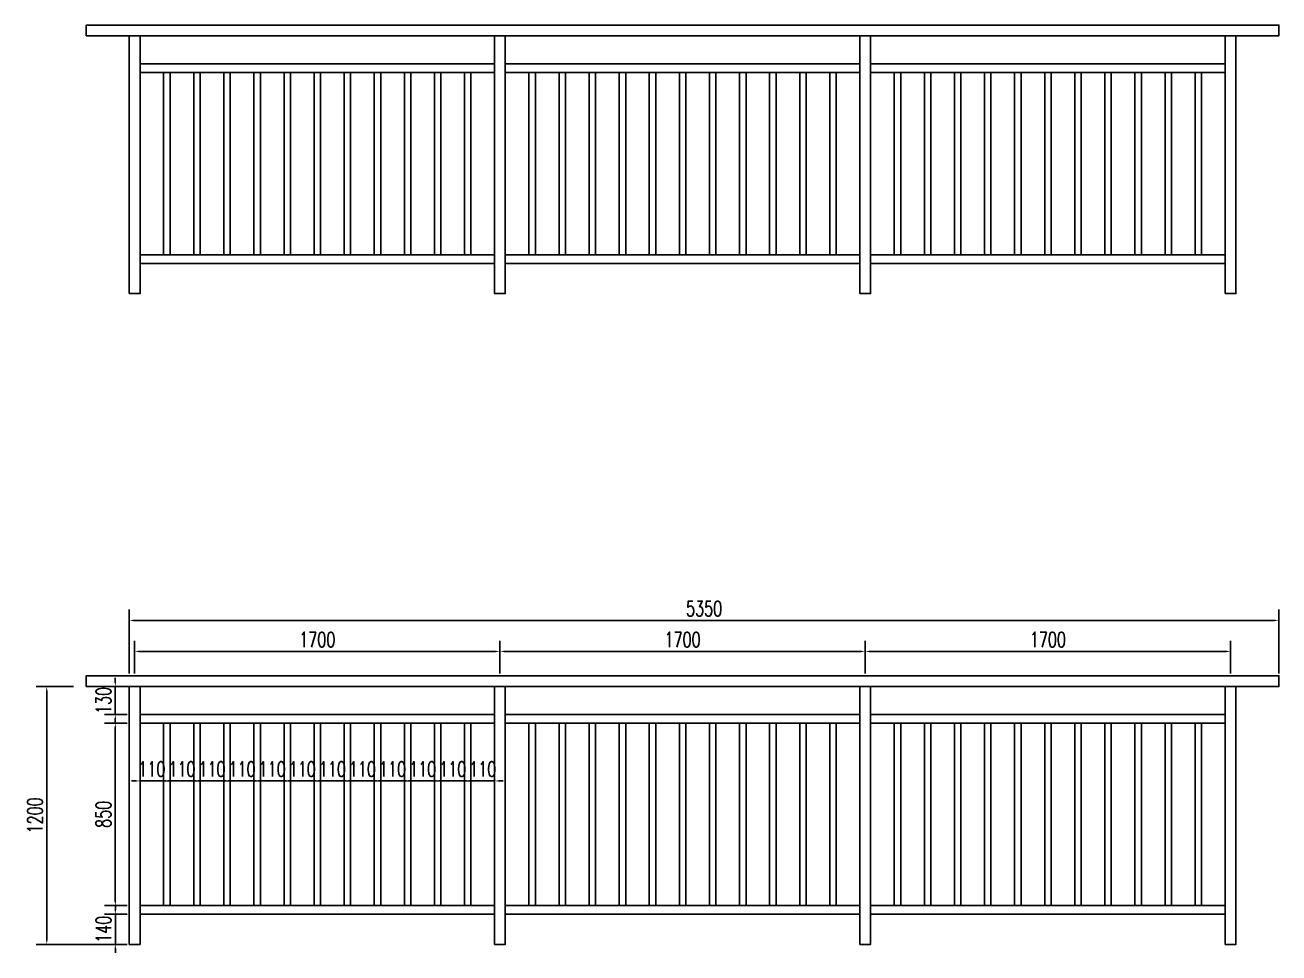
# Model space of a CAD drawing. Header units: millimetres. Extents: x -2430464 to 225692, y -180 to 1805330.
# Drawn here: x -1548858 to -1543023, y 724296 to 728615 of the extents above; entities that cross this region are included whole.
import ezdxf

# ---------------------------------------------------------------- set-up
doc = ezdxf.new("R2010")
doc.units = ezdxf.units.MM
doc.header["$LTSCALE"] = 1000
doc.layers.get('DEFPOINTS').update_dxf_attribs({"linetype": 'CONTINUOUS'})
doc.layers.add('W-PLASTIC_RAILINGS塑木栏杆', color=6, linetype='CONTINUOUS')
doc.layers.add('W-WOOD_FLOOR木地板', color=30, linetype='CONTINUOUS')
doc.styles.add('STANDARD_T3', font='simplex.shx', dxfattribs={"width": 0.7, "bigfont": 'gbcbig.shx'})
doc.dimstyles.new('W&&20', dxfattribs={"dimtxt": 70, "dimasz": 20, "dimexe": 50, "dimexo": 60, "dimgap": 20, "dimtad": 1, "dimdec": 0, "dimzin": 0, "dimdsep": 46, "dimtxsty": 'STANDARD_T3', "dimcen": 0.09, "dimclrd": 1, "dimclre": 1, "dimclrt": 7, "dimazin": 2, "dimtfac": 1, "dimtdec": 0, "dimtix": 1, "dimtmove": 2, "dimatfit": 3, "dimfxl": 0, "dimtolj": 1, "dimtzin": 0, "dimarcsym": 0})

# ---------------------------------------------------------------- blocks, each defined once
blk = doc.blocks.new('*U502')
at = {"layer": 'W-PLASTIC_RAILINGS塑木栏杆'}
blk.add_lwpolyline([(-15, -420), (15, -420), (15, 430), (-15, 430)], close=True, dxfattribs=at)
blk = doc.blocks.new('*U503')
at = {"layer": 'W-PLASTIC_RAILINGS塑木栏杆', "color": 0, "linetype": 'ByBlock', "lineweight": -2, "transparency": 16777216}
for p in [(0, 0), (140, 0), (280, 0), (420, 0), (560, 0), (700, 0), (840, 0), (980, 0), (1120, 0), (1260, 0), (1400, 0)]:
    blk.add_blockref('*U502', p, dxfattribs=at)
blk = doc.blocks.new('*D504')
at = {"layer": 'DEFPOINTS', "color": 0, "transparency": 16777216}
for p in [(-1548573, 725535.8), (-1548757, 724335.8), (-1548373, 724335.8)]:
    blk.add_point(p, dxfattribs=at)
at = {"layer": 'W-WOOD_FLOOR木地板', "color": 1, "lineweight": -2, "transparency": 16777216}
for p, q in [((-1548633, 725535.8), (-1548807, 725535.8)), ((-1548757, 725515.8), (-1548757, 724355.8)), ((-1548433, 724335.8), (-1548807, 724335.8))]:
    blk.add_line(p, q, dxfattribs=at)
at = {"layer": 'W-WOOD_FLOOR木地板', "color": 1, "transparency": 16777216}
for points in [[(-1548760.3, 725515.8), (-1548753.7, 725515.8), (-1548757, 725535.8)], [(-1548760.3, 724355.8), (-1548753.7, 724355.8), (-1548757, 724335.8)]]:
    blk.add_solid(points, dxfattribs=at)
at = {"layer": 'W-WOOD_FLOOR木地板', "color": 7, "transparency": 16777216, "insert": (-1548812, 724935.8), "char_height": 70, "attachment_point": 5, "rotation": 90, "style": 'STANDARD_T3'}
blk.add_mtext('\\A1;1200', dxfattribs=at)
blk = doc.blocks.new('*D505')
at = {"layer": 'DEFPOINTS', "color": 0, "transparency": 16777216}
for p in [(-1548323, 725365.8), (-1548438, 724515.8), (-1548323, 724515.8)]:
    blk.add_point(p, dxfattribs=at)
at = {"layer": 'W-WOOD_FLOOR木地板', "color": 1, "lineweight": -2, "transparency": 16777216}
for p, q in [((-1548383, 725365.8), (-1548488, 725365.8)), ((-1548438, 725345.8), (-1548438, 724535.8)), ((-1548383, 724515.8), (-1548488, 724515.8))]:
    blk.add_line(p, q, dxfattribs=at)
at = {"layer": 'W-WOOD_FLOOR木地板', "color": 1, "transparency": 16777216}
for points in [[(-1548441.3, 725345.8), (-1548434.7, 725345.8), (-1548438, 725365.8)], [(-1548441.3, 724535.8), (-1548434.7, 724535.8), (-1548438, 724515.8)]]:
    blk.add_solid(points, dxfattribs=at)
at = {"layer": 'W-WOOD_FLOOR木地板', "color": 7, "transparency": 16777216, "insert": (-1548493, 724940.8), "char_height": 70, "attachment_point": 5, "rotation": 90, "style": 'STANDARD_T3'}
blk.add_mtext('\\A1;850', dxfattribs=at)
blk = doc.blocks.new('*D506')
at = {"layer": 'DEFPOINTS', "color": 0, "transparency": 16777216}
for p in [(-1548519.1, 725535.8), (-1548438, 725535.8), (-1548323, 725405.8)]:
    blk.add_point(p, dxfattribs=at)
at = {"layer": 'W-WOOD_FLOOR木地板', "color": 1, "lineweight": -2, "transparency": 16777216}
for p, q in [((-1548438, 725555.8), (-1548438, 725575.8)), ((-1548459.1, 725535.8), (-1548388, 725535.8)), ((-1548438, 725405.8), (-1548438, 725535.8)), ((-1548383, 725405.8), (-1548488, 725405.8)), ((-1548438, 725385.8), (-1548438, 725365.8))]:
    blk.add_line(p, q, dxfattribs=at)
at = {"layer": 'W-WOOD_FLOOR木地板', "color": 1, "transparency": 16777216}
for points in [[(-1548441.3, 725555.8), (-1548434.7, 725555.8), (-1548438, 725535.8)], [(-1548441.3, 725385.8), (-1548434.7, 725385.8), (-1548438, 725405.8)]]:
    blk.add_solid(points, dxfattribs=at)
at = {"layer": 'W-WOOD_FLOOR木地板', "color": 7, "transparency": 16777216, "insert": (-1548493, 725470.8), "char_height": 70, "attachment_point": 5, "rotation": 90, "style": 'STANDARD_T3'}
blk.add_mtext('\\A1;130', dxfattribs=at)
blk = doc.blocks.new('*D507')
at = {"layer": 'DEFPOINTS', "color": 0, "transparency": 16777216}
for p in [(-1548323, 724475.8), (-1548437.9, 724335.8), (-1548323, 724335.8)]:
    blk.add_point(p, dxfattribs=at)
at = {"layer": 'W-WOOD_FLOOR木地板', "color": 1, "lineweight": -2, "transparency": 16777216}
for p, q in [((-1548383, 724475.8), (-1548487.9, 724475.8)), ((-1548437.9, 724495.8), (-1548437.9, 724515.8)), ((-1548437.9, 724475.8), (-1548437.9, 724335.8)), ((-1548383, 724335.8), (-1548487.9, 724335.8)), ((-1548437.9, 724315.8), (-1548437.9, 724295.8))]:
    blk.add_line(p, q, dxfattribs=at)
at = {"layer": 'W-WOOD_FLOOR木地板', "color": 1, "transparency": 16777216}
for points in [[(-1548441.3, 724495.8), (-1548434.6, 724495.8), (-1548437.9, 724475.8)], [(-1548441.3, 724315.8), (-1548434.6, 724315.8), (-1548437.9, 724335.8)]]:
    blk.add_solid(points, dxfattribs=at)
at = {"layer": 'W-WOOD_FLOOR木地板', "color": 7, "transparency": 16777216, "insert": (-1548492.9, 724405.8), "char_height": 70, "attachment_point": 5, "rotation": 90, "style": 'STANDARD_T3'}
blk.add_mtext('\\A1;140', dxfattribs=at)
blk = doc.blocks.new('*D508')
at = {"layer": 'DEFPOINTS', "color": 0, "transparency": 16777216}
for p in [(-1546648, 725699.3), (-1548348, 725535.8), (-1546648, 725535.8)]:
    blk.add_point(p, dxfattribs=at)
at = {"layer": 'W-WOOD_FLOOR木地板', "color": 1, "lineweight": -2, "transparency": 16777216}
for p, q in [((-1548348, 725595.8), (-1548348, 725749.3)), ((-1546648, 725595.8), (-1546648, 725749.3)), ((-1548328, 725699.3), (-1546668, 725699.3))]:
    blk.add_line(p, q, dxfattribs=at)
at = {"layer": 'W-WOOD_FLOOR木地板', "color": 1, "transparency": 16777216}
for points in [[(-1548328, 725702.6), (-1548328, 725696), (-1548348, 725699.3)], [(-1546668, 725702.6), (-1546668, 725696), (-1546648, 725699.3)]]:
    blk.add_solid(points, dxfattribs=at)
at = {"layer": 'W-WOOD_FLOOR木地板', "color": 7, "transparency": 16777216, "insert": (-1547498, 725754.3), "char_height": 70, "attachment_point": 5, "style": 'STANDARD_T3'}
blk.add_mtext('\\A1;1700', dxfattribs=at)
blk = doc.blocks.new('*D509')
at = {"layer": 'DEFPOINTS', "color": 0, "transparency": 16777216}
for p in [(-1544948, 725699.3), (-1546648, 725535.8), (-1544948, 725535.8)]:
    blk.add_point(p, dxfattribs=at)
at = {"layer": 'W-WOOD_FLOOR木地板', "color": 1, "lineweight": -2, "transparency": 16777216}
for p, q in [((-1546648, 725595.8), (-1546648, 725749.3)), ((-1544948, 725595.8), (-1544948, 725749.3)), ((-1546628, 725699.3), (-1544968, 725699.3))]:
    blk.add_line(p, q, dxfattribs=at)
at = {"layer": 'W-WOOD_FLOOR木地板', "color": 1, "transparency": 16777216}
for points in [[(-1546628, 725702.6), (-1546628, 725696), (-1546648, 725699.3)], [(-1544968, 725702.6), (-1544968, 725696), (-1544948, 725699.3)]]:
    blk.add_solid(points, dxfattribs=at)
at = {"layer": 'W-WOOD_FLOOR木地板', "color": 7, "transparency": 16777216, "insert": (-1545798, 725754.3), "char_height": 70, "attachment_point": 5, "style": 'STANDARD_T3'}
blk.add_mtext('\\A1;1700', dxfattribs=at)
blk = doc.blocks.new('*D510')
at = {"layer": 'DEFPOINTS', "color": 0, "transparency": 16777216}
for p in [(-1543248, 725699.3), (-1544948, 725535.8), (-1543248, 725535.8)]:
    blk.add_point(p, dxfattribs=at)
at = {"layer": 'W-WOOD_FLOOR木地板', "color": 1, "lineweight": -2, "transparency": 16777216}
for p, q in [((-1544948, 725595.8), (-1544948, 725749.3)), ((-1543248, 725595.8), (-1543248, 725749.3)), ((-1544928, 725699.3), (-1543268, 725699.3))]:
    blk.add_line(p, q, dxfattribs=at)
at = {"layer": 'W-WOOD_FLOOR木地板', "color": 1, "transparency": 16777216}
for points in [[(-1544928, 725702.6), (-1544928, 725696), (-1544948, 725699.3)], [(-1543268, 725702.6), (-1543268, 725696), (-1543248, 725699.3)]]:
    blk.add_solid(points, dxfattribs=at)
at = {"layer": 'W-WOOD_FLOOR木地板', "color": 7, "transparency": 16777216, "insert": (-1544098, 725754.3), "char_height": 70, "attachment_point": 5, "style": 'STANDARD_T3'}
blk.add_mtext('\\A1;1700', dxfattribs=at)
blk = doc.blocks.new('*D511')
at = {"layer": 'DEFPOINTS', "color": 0, "transparency": 16777216}
for p in [(-1548373, 725843.8), (-1548373, 725535.8), (-1543023, 725535.8)]:
    blk.add_point(p, dxfattribs=at)
at = {"layer": 'W-WOOD_FLOOR木地板', "color": 1, "lineweight": -2, "transparency": 16777216}
for p, q in [((-1548373, 725595.8), (-1548373, 725893.8)), ((-1543023, 725595.8), (-1543023, 725893.8)), ((-1543043, 725843.8), (-1548353, 725843.8))]:
    blk.add_line(p, q, dxfattribs=at)
at = {"layer": 'W-WOOD_FLOOR木地板', "color": 1, "transparency": 16777216}
for points in [[(-1548353, 725847.1), (-1548353, 725840.5), (-1548373, 725843.8)], [(-1543043, 725847.1), (-1543043, 725840.5), (-1543023, 725843.8)]]:
    blk.add_solid(points, dxfattribs=at)
at = {"layer": 'W-WOOD_FLOOR木地板', "color": 7, "transparency": 16777216, "insert": (-1545698, 725898.8), "char_height": 70, "attachment_point": 5, "style": 'STANDARD_T3'}
blk.add_mtext('\\A1;5350', dxfattribs=at)
blk = doc.blocks.new('*D512')
at = {"layer": 'DEFPOINTS', "color": 0, "transparency": 16777216}
for p in [(-1548323, 725173.3), (-1548213, 725173.3), (-1548213, 725096.3)]:
    blk.add_point(p, dxfattribs=at)
at = {"layer": 'W-WOOD_FLOOR木地板', "color": 1, "lineweight": -2, "transparency": 16777216}
for p, q in [((-1548323, 725113.3), (-1548323, 725046.3)), ((-1548213, 725113.3), (-1548213, 725046.3)), ((-1548343, 725096.3), (-1548363, 725096.3)), ((-1548323, 725096.3), (-1548213, 725096.3)), ((-1548193, 725096.3), (-1548173, 725096.3))]:
    blk.add_line(p, q, dxfattribs=at)
at = {"layer": 'W-WOOD_FLOOR木地板', "color": 1, "transparency": 16777216}
for points in [[(-1548343, 725099.6), (-1548343, 725093), (-1548323, 725096.3)], [(-1548193, 725099.6), (-1548193, 725093), (-1548213, 725096.3)]]:
    blk.add_solid(points, dxfattribs=at)
at = {"layer": 'W-WOOD_FLOOR木地板', "color": 7, "transparency": 16777216, "insert": (-1548268, 725151.3), "char_height": 70, "attachment_point": 5, "style": 'STANDARD_T3'}
blk.add_mtext('\\A1;110', dxfattribs=at)
blk = doc.blocks.new('*D513')
at = {"layer": 'DEFPOINTS', "color": 0, "transparency": 16777216}
for p in [(-1546923, 725173.3), (-1546813, 725173.3), (-1546813, 725096.3)]:
    blk.add_point(p, dxfattribs=at)
at = {"layer": 'W-WOOD_FLOOR木地板', "color": 1, "lineweight": -2, "transparency": 16777216}
for p, q in [((-1546923, 725113.3), (-1546923, 725046.3)), ((-1546813, 725113.3), (-1546813, 725046.3)), ((-1546943, 725096.3), (-1546963, 725096.3)), ((-1546923, 725096.3), (-1546813, 725096.3)), ((-1546793, 725096.3), (-1546773, 725096.3))]:
    blk.add_line(p, q, dxfattribs=at)
at = {"layer": 'W-WOOD_FLOOR木地板', "color": 1, "transparency": 16777216}
for points in [[(-1546943, 725099.6), (-1546943, 725093), (-1546923, 725096.3)], [(-1546793, 725099.6), (-1546793, 725093), (-1546813, 725096.3)]]:
    blk.add_solid(points, dxfattribs=at)
at = {"layer": 'W-WOOD_FLOOR木地板', "color": 7, "transparency": 16777216, "insert": (-1546868, 725151.3), "char_height": 70, "attachment_point": 5, "style": 'STANDARD_T3'}
blk.add_mtext('\\A1;110', dxfattribs=at)
blk = doc.blocks.new('*D514')
at = {"layer": 'DEFPOINTS', "color": 0, "transparency": 16777216}
for p in [(-1546783, 725173.3), (-1546673, 725173.3), (-1546673, 725096.3)]:
    blk.add_point(p, dxfattribs=at)
at = {"layer": 'W-WOOD_FLOOR木地板', "color": 1, "lineweight": -2, "transparency": 16777216}
for p, q in [((-1546783, 725113.3), (-1546783, 725046.3)), ((-1546673, 725113.3), (-1546673, 725046.3)), ((-1546803, 725096.3), (-1546823, 725096.3)), ((-1546783, 725096.3), (-1546673, 725096.3)), ((-1546653, 725096.3), (-1546633, 725096.3))]:
    blk.add_line(p, q, dxfattribs=at)
at = {"layer": 'W-WOOD_FLOOR木地板', "color": 1, "transparency": 16777216}
for points in [[(-1546803, 725099.6), (-1546803, 725093), (-1546783, 725096.3)], [(-1546653, 725099.6), (-1546653, 725093), (-1546673, 725096.3)]]:
    blk.add_solid(points, dxfattribs=at)
at = {"layer": 'W-WOOD_FLOOR木地板', "color": 7, "transparency": 16777216, "insert": (-1546728, 725151.3), "char_height": 70, "attachment_point": 5, "style": 'STANDARD_T3'}
blk.add_mtext('\\A1;110', dxfattribs=at)
blk = doc.blocks.new('*D1913')
at = {"layer": 'DEFPOINTS', "color": 0, "transparency": 16777216}
for p in [(-1547063, 725173.3), (-1546953, 725173.3), (-1546953, 725096.3)]:
    blk.add_point(p, dxfattribs=at)
at = {"layer": 'W-WOOD_FLOOR木地板', "color": 1, "lineweight": -2, "transparency": 16777216}
for p, q in [((-1547063, 725113.3), (-1547063, 725046.3)), ((-1546953, 725113.3), (-1546953, 725046.3)), ((-1547083, 725096.3), (-1547103, 725096.3)), ((-1547063, 725096.3), (-1546953, 725096.3)), ((-1546933, 725096.3), (-1546913, 725096.3))]:
    blk.add_line(p, q, dxfattribs=at)
at = {"layer": 'W-WOOD_FLOOR木地板', "color": 1, "transparency": 16777216}
for points in [[(-1547083, 725099.6), (-1547083, 725093), (-1547063, 725096.3)], [(-1546933, 725099.6), (-1546933, 725093), (-1546953, 725096.3)]]:
    blk.add_solid(points, dxfattribs=at)
at = {"layer": 'W-WOOD_FLOOR木地板', "color": 7, "transparency": 16777216, "insert": (-1547008, 725151.3), "char_height": 70, "attachment_point": 5, "style": 'STANDARD_T3'}
blk.add_mtext('\\A1;110', dxfattribs=at)
blk = doc.blocks.new('*D1914')
at = {"layer": 'DEFPOINTS', "color": 0, "transparency": 16777216}
for p in [(-1547203, 725173.3), (-1547093, 725173.3), (-1547093, 725096.3)]:
    blk.add_point(p, dxfattribs=at)
at = {"layer": 'W-WOOD_FLOOR木地板', "color": 1, "lineweight": -2, "transparency": 16777216}
for p, q in [((-1547203, 725113.3), (-1547203, 725046.3)), ((-1547093, 725113.3), (-1547093, 725046.3)), ((-1547223, 725096.3), (-1547243, 725096.3)), ((-1547203, 725096.3), (-1547093, 725096.3)), ((-1547073, 725096.3), (-1547053, 725096.3))]:
    blk.add_line(p, q, dxfattribs=at)
at = {"layer": 'W-WOOD_FLOOR木地板', "color": 1, "transparency": 16777216}
for points in [[(-1547223, 725099.6), (-1547223, 725093), (-1547203, 725096.3)], [(-1547073, 725099.6), (-1547073, 725093), (-1547093, 725096.3)]]:
    blk.add_solid(points, dxfattribs=at)
at = {"layer": 'W-WOOD_FLOOR木地板', "color": 7, "transparency": 16777216, "insert": (-1547148, 725151.3), "char_height": 70, "attachment_point": 5, "style": 'STANDARD_T3'}
blk.add_mtext('\\A1;110', dxfattribs=at)
blk = doc.blocks.new('*D1915')
at = {"layer": 'DEFPOINTS', "color": 0, "transparency": 16777216}
for p in [(-1547343, 725173.3), (-1547233, 725173.3), (-1547233, 725096.3)]:
    blk.add_point(p, dxfattribs=at)
at = {"layer": 'W-WOOD_FLOOR木地板', "color": 1, "lineweight": -2, "transparency": 16777216}
for p, q in [((-1547343, 725113.3), (-1547343, 725046.3)), ((-1547233, 725113.3), (-1547233, 725046.3)), ((-1547363, 725096.3), (-1547383, 725096.3)), ((-1547343, 725096.3), (-1547233, 725096.3)), ((-1547213, 725096.3), (-1547193, 725096.3))]:
    blk.add_line(p, q, dxfattribs=at)
at = {"layer": 'W-WOOD_FLOOR木地板', "color": 1, "transparency": 16777216}
for points in [[(-1547363, 725099.6), (-1547363, 725093), (-1547343, 725096.3)], [(-1547213, 725099.6), (-1547213, 725093), (-1547233, 725096.3)]]:
    blk.add_solid(points, dxfattribs=at)
at = {"layer": 'W-WOOD_FLOOR木地板', "color": 7, "transparency": 16777216, "insert": (-1547288, 725151.3), "char_height": 70, "attachment_point": 5, "style": 'STANDARD_T3'}
blk.add_mtext('\\A1;110', dxfattribs=at)
blk = doc.blocks.new('*D1916')
at = {"layer": 'DEFPOINTS', "color": 0, "transparency": 16777216}
for p in [(-1547483, 725173.3), (-1547373, 725173.3), (-1547373, 725096.3)]:
    blk.add_point(p, dxfattribs=at)
at = {"layer": 'W-WOOD_FLOOR木地板', "color": 1, "lineweight": -2, "transparency": 16777216}
for p, q in [((-1547483, 725113.3), (-1547483, 725046.3)), ((-1547373, 725113.3), (-1547373, 725046.3)), ((-1547503, 725096.3), (-1547523, 725096.3)), ((-1547483, 725096.3), (-1547373, 725096.3)), ((-1547353, 725096.3), (-1547333, 725096.3))]:
    blk.add_line(p, q, dxfattribs=at)
at = {"layer": 'W-WOOD_FLOOR木地板', "color": 1, "transparency": 16777216}
for points in [[(-1547503, 725099.6), (-1547503, 725093), (-1547483, 725096.3)], [(-1547353, 725099.6), (-1547353, 725093), (-1547373, 725096.3)]]:
    blk.add_solid(points, dxfattribs=at)
at = {"layer": 'W-WOOD_FLOOR木地板', "color": 7, "transparency": 16777216, "insert": (-1547428, 725151.3), "char_height": 70, "attachment_point": 5, "style": 'STANDARD_T3'}
blk.add_mtext('\\A1;110', dxfattribs=at)
blk = doc.blocks.new('*D1917')
at = {"layer": 'DEFPOINTS', "color": 0, "transparency": 16777216}
for p in [(-1547623, 725173.3), (-1547513, 725173.3), (-1547513, 725096.3)]:
    blk.add_point(p, dxfattribs=at)
at = {"layer": 'W-WOOD_FLOOR木地板', "color": 1, "lineweight": -2, "transparency": 16777216}
for p, q in [((-1547623, 725113.3), (-1547623, 725046.3)), ((-1547513, 725113.3), (-1547513, 725046.3)), ((-1547643, 725096.3), (-1547663, 725096.3)), ((-1547623, 725096.3), (-1547513, 725096.3)), ((-1547493, 725096.3), (-1547473, 725096.3))]:
    blk.add_line(p, q, dxfattribs=at)
at = {"layer": 'W-WOOD_FLOOR木地板', "color": 1, "transparency": 16777216}
for points in [[(-1547643, 725099.6), (-1547643, 725093), (-1547623, 725096.3)], [(-1547493, 725099.6), (-1547493, 725093), (-1547513, 725096.3)]]:
    blk.add_solid(points, dxfattribs=at)
at = {"layer": 'W-WOOD_FLOOR木地板', "color": 7, "transparency": 16777216, "insert": (-1547568, 725151.3), "char_height": 70, "attachment_point": 5, "style": 'STANDARD_T3'}
blk.add_mtext('\\A1;110', dxfattribs=at)
blk = doc.blocks.new('*D1918')
at = {"layer": 'DEFPOINTS', "color": 0, "transparency": 16777216}
for p in [(-1547763, 725173.3), (-1547653, 725173.3), (-1547653, 725096.3)]:
    blk.add_point(p, dxfattribs=at)
at = {"layer": 'W-WOOD_FLOOR木地板', "color": 1, "lineweight": -2, "transparency": 16777216}
for p, q in [((-1547763, 725113.3), (-1547763, 725046.3)), ((-1547653, 725113.3), (-1547653, 725046.3)), ((-1547783, 725096.3), (-1547803, 725096.3)), ((-1547763, 725096.3), (-1547653, 725096.3)), ((-1547633, 725096.3), (-1547613, 725096.3))]:
    blk.add_line(p, q, dxfattribs=at)
at = {"layer": 'W-WOOD_FLOOR木地板', "color": 1, "transparency": 16777216}
for points in [[(-1547783, 725099.6), (-1547783, 725093), (-1547763, 725096.3)], [(-1547633, 725099.6), (-1547633, 725093), (-1547653, 725096.3)]]:
    blk.add_solid(points, dxfattribs=at)
at = {"layer": 'W-WOOD_FLOOR木地板', "color": 7, "transparency": 16777216, "insert": (-1547708, 725151.3), "char_height": 70, "attachment_point": 5, "style": 'STANDARD_T3'}
blk.add_mtext('\\A1;110', dxfattribs=at)
blk = doc.blocks.new('*D1919')
at = {"layer": 'DEFPOINTS', "color": 0, "transparency": 16777216}
for p in [(-1547903, 725173.3), (-1547793, 725173.3), (-1547793, 725096.3)]:
    blk.add_point(p, dxfattribs=at)
at = {"layer": 'W-WOOD_FLOOR木地板', "color": 1, "lineweight": -2, "transparency": 16777216}
for p, q in [((-1547903, 725113.3), (-1547903, 725046.3)), ((-1547793, 725113.3), (-1547793, 725046.3)), ((-1547923, 725096.3), (-1547943, 725096.3)), ((-1547903, 725096.3), (-1547793, 725096.3)), ((-1547773, 725096.3), (-1547753, 725096.3))]:
    blk.add_line(p, q, dxfattribs=at)
at = {"layer": 'W-WOOD_FLOOR木地板', "color": 1, "transparency": 16777216}
for points in [[(-1547923, 725099.6), (-1547923, 725093), (-1547903, 725096.3)], [(-1547773, 725099.6), (-1547773, 725093), (-1547793, 725096.3)]]:
    blk.add_solid(points, dxfattribs=at)
at = {"layer": 'W-WOOD_FLOOR木地板', "color": 7, "transparency": 16777216, "insert": (-1547848, 725151.3), "char_height": 70, "attachment_point": 5, "style": 'STANDARD_T3'}
blk.add_mtext('\\A1;110', dxfattribs=at)
blk = doc.blocks.new('*D1920')
at = {"layer": 'DEFPOINTS', "color": 0, "transparency": 16777216}
for p in [(-1548043, 725173.3), (-1547933, 725173.3), (-1547933, 725096.3)]:
    blk.add_point(p, dxfattribs=at)
at = {"layer": 'W-WOOD_FLOOR木地板', "color": 1, "lineweight": -2, "transparency": 16777216}
for p, q in [((-1548043, 725113.3), (-1548043, 725046.3)), ((-1547933, 725113.3), (-1547933, 725046.3)), ((-1548063, 725096.3), (-1548083, 725096.3)), ((-1548043, 725096.3), (-1547933, 725096.3)), ((-1547913, 725096.3), (-1547893, 725096.3))]:
    blk.add_line(p, q, dxfattribs=at)
at = {"layer": 'W-WOOD_FLOOR木地板', "color": 1, "transparency": 16777216}
for points in [[(-1548063, 725099.6), (-1548063, 725093), (-1548043, 725096.3)], [(-1547913, 725099.6), (-1547913, 725093), (-1547933, 725096.3)]]:
    blk.add_solid(points, dxfattribs=at)
at = {"layer": 'W-WOOD_FLOOR木地板', "color": 7, "transparency": 16777216, "insert": (-1547988, 725151.3), "char_height": 70, "attachment_point": 5, "style": 'STANDARD_T3'}
blk.add_mtext('\\A1;110', dxfattribs=at)
blk = doc.blocks.new('*D1921')
at = {"layer": 'DEFPOINTS', "color": 0, "transparency": 16777216}
for p in [(-1548183, 725173.3), (-1548073, 725173.3), (-1548073, 725096.3)]:
    blk.add_point(p, dxfattribs=at)
at = {"layer": 'W-WOOD_FLOOR木地板', "color": 1, "lineweight": -2, "transparency": 16777216}
for p, q in [((-1548183, 725113.3), (-1548183, 725046.3)), ((-1548073, 725113.3), (-1548073, 725046.3)), ((-1548203, 725096.3), (-1548223, 725096.3)), ((-1548183, 725096.3), (-1548073, 725096.3)), ((-1548053, 725096.3), (-1548033, 725096.3))]:
    blk.add_line(p, q, dxfattribs=at)
at = {"layer": 'W-WOOD_FLOOR木地板', "color": 1, "transparency": 16777216}
for points in [[(-1548203, 725099.6), (-1548203, 725093), (-1548183, 725096.3)], [(-1548053, 725099.6), (-1548053, 725093), (-1548073, 725096.3)]]:
    blk.add_solid(points, dxfattribs=at)
at = {"layer": 'W-WOOD_FLOOR木地板', "color": 7, "transparency": 16777216, "insert": (-1548128, 725151.3), "char_height": 70, "attachment_point": 5, "style": 'STANDARD_T3'}
blk.add_mtext('\\A1;110', dxfattribs=at)
blk = doc.blocks.new('*U1922')
at = {"layer": 'W-PLASTIC_RAILINGS塑木栏杆'}
blk.add_lwpolyline([(-15, -420), (15, -420), (15, 430), (-15, 430)], close=True, dxfattribs=at)
blk = doc.blocks.new('*U1923')
at = {"layer": 'W-PLASTIC_RAILINGS塑木栏杆', "color": 0, "linetype": 'ByBlock', "lineweight": -2, "transparency": 16777216}
for p in [(0, 0), (140, 0), (280, 0), (420, 0), (560, 0), (700, 0), (840, 0), (980, 0), (1120, 0), (1260, 0), (1400, 0)]:
    blk.add_blockref('*U1922', p, dxfattribs=at)
blk = doc.blocks.new('*U1924')
at = {"layer": 'W-PLASTIC_RAILINGS塑木栏杆'}
blk.add_lwpolyline([(-15, -420), (15, -420), (15, 430), (-15, 430)], close=True, dxfattribs=at)
blk = doc.blocks.new('*U1925')
at = {"layer": 'W-PLASTIC_RAILINGS塑木栏杆', "color": 0, "linetype": 'ByBlock', "lineweight": -2, "transparency": 16777216}
for p in [(0, 0), (140, 0), (280, 0), (420, 0), (560, 0), (700, 0), (840, 0), (980, 0), (1120, 0), (1260, 0), (1400, 0)]:
    blk.add_blockref('*U1924', p, dxfattribs=at)
blk = doc.blocks.new('*U1926')
at = {"layer": 'W-PLASTIC_RAILINGS塑木栏杆'}
blk.add_lwpolyline([(-15, -420), (15, -420), (15, 430), (-15, 430)], close=True, dxfattribs=at)
blk = doc.blocks.new('*U1927')
at = {"layer": 'W-PLASTIC_RAILINGS塑木栏杆', "color": 0, "linetype": 'ByBlock', "lineweight": -2, "transparency": 16777216}
for p in [(0, 0), (140, 0), (280, 0), (420, 0), (560, 0), (700, 0), (840, 0), (980, 0), (1120, 0), (1260, 0), (1400, 0)]:
    blk.add_blockref('*U1926', p, dxfattribs=at)
blk = doc.blocks.new('*U1928')
at = {"layer": 'W-PLASTIC_RAILINGS塑木栏杆'}
blk.add_lwpolyline([(-15, -420), (15, -420), (15, 430), (-15, 430)], close=True, dxfattribs=at)
blk = doc.blocks.new('*U1929')
at = {"layer": 'W-PLASTIC_RAILINGS塑木栏杆', "color": 0, "linetype": 'ByBlock', "lineweight": -2, "transparency": 16777216}
for p in [(0, 0), (140, 0), (280, 0), (420, 0), (560, 0), (700, 0), (840, 0), (980, 0), (1120, 0), (1260, 0), (1400, 0)]:
    blk.add_blockref('*U1928', p, dxfattribs=at)
blk = doc.blocks.new('*U1930')
at = {"layer": 'W-PLASTIC_RAILINGS塑木栏杆'}
blk.add_lwpolyline([(-15, -420), (15, -420), (15, 430), (-15, 430)], close=True, dxfattribs=at)
blk = doc.blocks.new('*U1931')
at = {"layer": 'W-PLASTIC_RAILINGS塑木栏杆', "color": 0, "linetype": 'ByBlock', "lineweight": -2, "transparency": 16777216}
for p in [(0, 0), (140, 0), (280, 0), (420, 0), (560, 0), (700, 0), (840, 0), (980, 0), (1120, 0), (1260, 0), (1400, 0)]:
    blk.add_blockref('*U1930', p, dxfattribs=at)

msp = doc.modelspace()

# ---------------------------------------------------------------- linework, layer by layer
at = {"layer": 'W-PLASTIC_RAILINGS塑木栏杆'}
for points in [[(-1548573, 728564.78), (-1543023, 728564.78), (-1543023, 728614.78), (-1548573, 728614.78)], [(-1548373, 727364.78), (-1548323, 727364.78), (-1548323, 728564.78), (-1548373, 728564.78)], [(-1546673, 727364.78), (-1546623, 727364.78), (-1546623, 728564.78), (-1546673, 728564.78)], [(-1544973, 727364.78), (-1544923, 727364.78), (-1544923, 728564.78), (-1544973, 728564.78)], [(-1543273, 727364.78), (-1543223, 727364.78), (-1543223, 728564.78), (-1543273, 728564.78)], [(-1548323, 728394.78), (-1546673, 728394.78), (-1546673, 728434.78), (-1548323, 728434.78)], [(-1544973, 728394.78), (-1546623, 728394.78), (-1546623, 728434.78), (-1544973, 728434.78)], [(-1543273, 728394.78), (-1544923, 728394.78), (-1544923, 728434.78), (-1543273, 728434.78)], [(-1548323, 727544.78), (-1546673, 727544.78), (-1546673, 727504.78), (-1548323, 727504.78)], [(-1544973, 727544.78), (-1546623, 727544.78), (-1546623, 727504.78), (-1544973, 727504.78)], [(-1543273, 727544.78), (-1544923, 727544.78), (-1544923, 727504.78), (-1543273, 727504.78)], [(-1548573, 725535.8), (-1543023, 725535.8), (-1543023, 725585.8), (-1548573, 725585.8)], [(-1548373, 724335.8), (-1548323, 724335.8), (-1548323, 725535.8), (-1548373, 725535.8)], [(-1546673, 724335.8), (-1546623, 724335.8), (-1546623, 725535.8), (-1546673, 725535.8)], [(-1544973, 724335.8), (-1544923, 724335.8), (-1544923, 725535.8), (-1544973, 725535.8)], [(-1543273, 724335.8), (-1543223, 724335.8), (-1543223, 725535.8), (-1543273, 725535.8)], [(-1548323, 725365.8), (-1546673, 725365.8), (-1546673, 725405.8), (-1548323, 725405.8)], [(-1544973, 725365.8), (-1546623, 725365.8), (-1546623, 725405.8), (-1544973, 725405.8)], [(-1543273, 725365.8), (-1544923, 725365.8), (-1544923, 725405.8), (-1543273, 725405.8)], [(-1548323, 724515.8), (-1546673, 724515.8), (-1546673, 724475.8), (-1548323, 724475.8)], [(-1544973, 724515.8), (-1546623, 724515.8), (-1546623, 724475.8), (-1544973, 724475.8)], [(-1543273, 724515.8), (-1544923, 724515.8), (-1544923, 724475.8), (-1543273, 724475.8)]]:
    msp.add_lwpolyline(points, close=True, dxfattribs=at)

# ---------------------------------------------------------------- block references
for name, p in [('*U1927', (-1548198, 727964.78)), ('*U1929', (-1546498, 727964.78)), ('*U1931', (-1544798, 727964.78)), ('*U503', (-1548198, 724935.8)), ('*U1923', (-1546498, 724935.8)), ('*U1925', (-1544798, 724935.8))]:
    msp.add_blockref(name, p, dxfattribs=at)

# ---------------------------------------------------------------- dimensions: what is measured, and where the dimension line sits
at = {"layer": 'W-WOOD_FLOOR木地板'}
for base, p1, p2, picture, middle in [((-1548373, 725843.8), (-1543023, 725535.8), (-1548373, 725535.8), '*D511', (-1545698, 725898.8)), ((-1546648, 725699.3), (-1548348, 725535.8), (-1546648, 725535.8), '*D508', (-1547498, 725754.3)), ((-1544948, 725699.3), (-1546648, 725535.8), (-1544948, 725535.8), '*D509', (-1545798, 725754.3)), ((-1543248, 725699.3), (-1544948, 725535.8), (-1543248, 725535.8), '*D510', (-1544098, 725754.3)), ((-1548213, 725096.3), (-1548323, 725173.3), (-1548213, 725173.3), '*D512', (-1548268, 725151.3)), ((-1548073, 725096.3), (-1548183, 725173.3), (-1548073, 725173.3), '*D1921', (-1548128, 725151.3)), ((-1547933, 725096.3), (-1548043, 725173.3), (-1547933, 725173.3), '*D1920', (-1547988, 725151.3)), ((-1547793, 725096.3), (-1547903, 725173.3), (-1547793, 725173.3), '*D1919', (-1547848, 725151.3)), ((-1547653, 725096.3), (-1547763, 725173.3), (-1547653, 725173.3), '*D1918', (-1547708, 725151.3)), ((-1547513, 725096.3), (-1547623, 725173.3), (-1547513, 725173.3), '*D1917', (-1547568, 725151.3)), ((-1547373, 725096.3), (-1547483, 725173.3), (-1547373, 725173.3), '*D1916', (-1547428, 725151.3)), ((-1547233, 725096.3), (-1547343, 725173.3), (-1547233, 725173.3), '*D1915', (-1547288, 725151.3)), ((-1547093, 725096.3), (-1547203, 725173.3), (-1547093, 725173.3), '*D1914', (-1547148, 725151.3)), ((-1546953, 725096.3), (-1547063, 725173.3), (-1546953, 725173.3), '*D1913', (-1547008, 725151.3)), ((-1546813, 725096.3), (-1546923, 725173.3), (-1546813, 725173.3), '*D513', (-1546868, 725151.3)), ((-1546673, 725096.3), (-1546783, 725173.3), (-1546673, 725173.3), '*D514', (-1546728, 725151.3))]:
    dim = msp.add_linear_dim(base=base, p1=p1, p2=p2, dimstyle='W&&20', dxfattribs=at)
    dim.commit()
    dim.dimension.update_dxf_attribs({"geometry": picture, "text_midpoint": middle})
for base, p1, p2, picture, middle in [((-1548438, 725535.8), (-1548323, 725405.8), (-1548519.12, 725535.8), '*D506', (-1548493, 725470.8)), ((-1548757, 724335.8), (-1548573, 725535.8), (-1548373, 724335.8), '*D504', (-1548812, 724935.8)), ((-1548438, 724515.8), (-1548323, 725365.8), (-1548323, 724515.8), '*D505', (-1548493, 724940.8)), ((-1548437.93, 724335.8), (-1548323, 724475.8), (-1548323, 724335.8), '*D507', (-1548492.93, 724405.8))]:
    dim = msp.add_linear_dim(base=base, p1=p1, p2=p2, angle=90, dimstyle='W&&20', dxfattribs=at)
    dim.commit()
    dim.dimension.update_dxf_attribs({"geometry": picture, "text_midpoint": middle})

doc.saveas('drawing.dxf')
